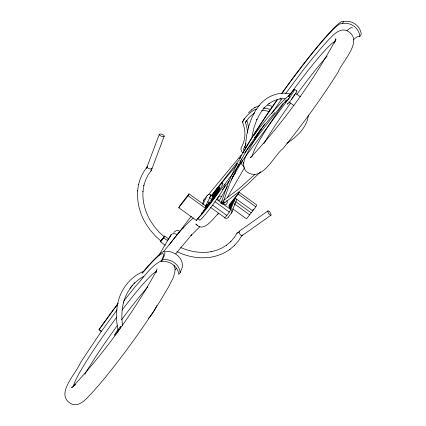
<?xml version="1.0" encoding="UTF-8"?>
<svg xmlns="http://www.w3.org/2000/svg" width="426" height="426" viewBox="0 0 426 426"><rect width="100%" height="100%" fill="white"/><g stroke="black" fill="none" stroke-linecap="round" stroke-linejoin="round"><path stroke-width="0.64" d="M146.752 167.599C133.562 183.622 135.596 207.462 146.225 224.268L150.484 230.397L155.352 235.961L160.724 240.871L164.361 236.909L159.196 232.175L154.686 227.015L150.879 221.541C145.388 212.457 142.252 201.823 142.998 191.162L142.944 191.498L143.887 185.305L143.834 185.667L145.538 180.166L148.03 175.086L151.352 170.395M147.076 166.795L147.497 167.748L149.105 168.691L150.964 169.079L151.975 168.68L164.191 136.219L164.074 135.617L162.78 134.6L160.879 133.977L159.292 134.334L147.076 166.795L147.614 166.438M151.975 168.68L151.858 168.073M159.292 134.334L159.713 135.287L161.321 136.235L163.174 136.624L164.191 136.219M290.26 94.753C288.998 94.013 288.647 97.394 289.957 97.304M245.371 145.82L246.617 135.622L248.752 126.261L251.75 117.89L255.754 110.142L260.334 104.109C267.666 95.765 279.536 91.27 290.484 93.954M308.328 115.009C307.764 121.927 304.042 128.034 299.494 133.082L293.892 138.328L286.97 143.322M170.464 236.552C170.565 233.001 175.368 233.107 177.493 234.827M137.593 190.986L137.646 190.651M138.572 184.58L138.626 184.218M237.085 163.552L228.24 182.839L221.392 202.212L221.563 203.894L222.287 203.713L223.011 202.648L229.673 183.814L238.469 164.633M223.176 202.196L223.277 201.743M251.979 136.544L254.034 127.534L256.921 119.477L256.75 119.951L260.398 113.012L264.759 107.267L264.397 107.698L269.386 103.252L268.886 103.555L274.435 100.467L280.446 98.784L279.871 98.912L284.983 98.71M155.927 272.486L157.061 268.843M202.872 204.533L207.244 195.417L204.059 199.634A2.407 2.199 24.6 0 0 203.442 200.816M202.009 212.574A6.827 0.591 -54.2 0 0 201.668 213.33C208.602 205.561 215.29 197.158 219.704 187.696L219.379 187.515L216.887 189.804L211.85 195.981M228.341 217.09L231.462 213.075L235.237 203.133M334.469 42.989L335.789 38.739L335.896 39.975M155.932 272.603L156.688 270.409C133.785 312.247 105.392 351.391 73.048 386.435L75.333 384.689M334.469 43.047L335.416 40.31C312.514 82.143 284.121 121.288 251.777 156.331M221.392 202.212L222.276 200.689M202.409 203.979L204.059 199.634M230.264 208.836L233.267 200.918L234.151 201.557M231.467 213.08A2.407 2.199 24.6 0 0 230.791 209.523L235.12 198.122C236.803 199.011 236.531 201.461 235.354 202.664M165.41 251.393C173.361 250.792 181.961 256.574 182.45 264.945A87.99 7.631 -54.2 0 1 182.152 267.661L180.187 272.613L178.766 274.461C178.036 266.175 169.154 260.036 161.124 261.724L163.062 256.841A85.514 7.418 -54.2 0 0 142.375 273.109M161.124 261.724L162.546 259.871L164.511 254.924A87.99 7.631 -54.2 0 0 142.028 273.077M165.288 245.264L160.565 241.851L161.401 239.939M160.565 241.851L163.669 237.852L164.511 235.935L168.584 238.874M178.814 207.76L179.655 205.843L188.979 193.841L206.621 206.578L205.779 208.495L196.455 220.498L178.814 207.76L188.138 195.752L188.979 193.841M196.455 220.498L196.876 219.539M229.971 206.898L228.9 206.125L229.742 204.214L239.066 192.211L256.708 204.949L255.872 206.86L246.542 218.868L232.644 208.831M228.9 206.125L238.23 194.123L239.066 192.211M205.513 206.434L210.945 195.188L213.154 196.78A6.827 0.591 -54.2 0 0 219.369 188.777M229.151 208.048L232.01 202.126L232.527 202.499M229.625 208.282L233.267 200.918M234.375 204.602L235.232 202.819M156.938 305.447L154.319 310.73L150.628 316.033L148.413 318.376M242.926 152.961A5.458 4.713 27.3 0 1 241.851 146.374A34.581 29.841 27.3 0 0 242.479 122.14L243.832 119.44A5.234 2.481 4.2 0 1 244.721 118.566M247.533 132.715A37.291 32.184 27.3 0 0 245.775 123.71L245.36 122.629L246.627 120.18L247.037 121.256A37.291 32.184 27.3 0 1 248.603 128.002M243.299 152.897L243.906 151.784M244.513 150.671L246.324 147.332A88.821 7.705 -54.2 0 1 277.411 99.753M238.278 165.011L248.853 146.539L261.111 128.95L254.578 137.896L254.775 137.625M219.118 200.838L227.399 186.508M231.041 180.198L241.313 162.428M223.533 204.022L224.523 202.302M227.175 197.717L244.396 167.903M158.973 255.206L171.076 234.71M203.537 211.19L204.89 208.926M205.902 207.228L207.254 204.965L206.37 204.326M206.929 205.204A5.458 0.474 -54.2 0 0 211.269 199.863A5.458 0.474 -54.2 0 0 212.835 196.599L216.887 189.804M245.36 122.629L249.077 117.475L254.647 112.789M237.229 232.804L234.194 237.628L230.567 241.808L230.876 241.542L226.334 245.381L226.637 245.126L221.866 248.049L216.632 250.27L211.014 251.745L211.355 251.67C201.029 253.539 190.321 251.755 180.773 247.554M241.702 235.77L238.517 240.834L234.215 245.695M264.759 123.934C257.81 134.541 251.058 145.33 245.509 156.752C243.368 161.71 242.096 168.414 247.155 172.093C262.475 182.248 273.636 155.804 283.082 148.488C302.907 124.099 321.337 98.566 338.196 72.037C341.828 61.903 363.484 41.152 348.463 31.561C343.26 27.834 337.184 31.354 333.185 35.129C326.412 41.711 320.352 48.947 314.26 56.152L303.264 69.912L285.734 93.448M271.554 113.689L281.921 98.736M282.049 93.241A88.821 7.705 -54.2 0 1 339.921 23.835L342.195 23.675L343.612 21.683C351.743 19.548 360.684 26.066 361.253 34.426L359.837 36.418L357.563 36.572A88.821 7.705 -54.2 0 0 353.383 39.81M101.148 331.396L98.997 329.644L108.22 316.72A87.99 7.631 -54.2 0 1 118.268 303.12M98.997 329.644L108.358 316.901A85.514 7.418 -54.2 0 1 117.347 304.718M205.779 206.386L206.935 204.784A6.827 0.591 -54.2 0 0 205.875 205.843M213.154 196.78L219.704 187.696M253.821 135.718C264.248 120.84 276.256 107.091 289.573 94.732M210.018 204.033L289.84 97.171M117.054 309.899L100.909 332.014L80.418 362.707C76.792 372.841 55.13 393.597 70.152 403.182C75.354 406.915 81.435 403.39 85.429 399.615C92.202 393.033 98.262 385.796 104.354 378.592C124.179 354.203 142.609 328.67 159.468 302.14L168.302 287.38L173.11 277.992L174.766 272.661L175.145 268.96L173.973 265.419M123.748 301.054L135.532 286.256C143.818 277.539 150.474 266.229 161.47 260.659M169.159 244.961L191.258 216.328M160.98 240.892L164.09 236.893M213.405 193.127L239.444 159.601M244.732 152.796L282.976 103.555M288.264 96.75L291.112 93.081M285.191 101.952L286.746 99.956M205.454 208.08L206.621 206.578M252.655 210.167L253.465 209.123M236.797 164.447L237.596 163.424M167.769 239.646L170.517 236.228M163.69 251.468C173.036 239.929 182.056 227.921 193.228 218.048M175.762 253.736L191.663 234.779L190.928 235.61L199.815 226.786M260.92 129.206L274.786 112.613M208.665 194.384L241.265 155M240.562 157.748L239.598 158.93A91.292 7.918 -54.2 0 1 277.326 99.498M236.611 165.144L235.77 166.135A50.513 4.382 -54.2 0 1 236.595 165.192M205.401 205.785L206.269 204.778M216.861 193.255L211.647 199.304A6.827 0.591 -54.2 0 0 214.858 196.349M147.907 286.847L140.947 294.93A70.988 6.156 -54.2 0 0 121.644 319.686M160.714 240.876L161.385 240.131M197.643 225.407L195.774 223.985C203.788 233.586 213.266 218.027 218.629 213.256M178.627 233.182L179.287 232.436M182.845 228.411L183.579 227.58M217.436 214.603L218.16 213.788M248.475 112.837L251.702 109.77M239.082 231.339L238.927 232.266L239.721 233.927L240.994 235.349L242.011 235.7L270.92 215.242L271.138 214.747L270.632 213.234L269.44 211.615L267.991 210.881L239.082 231.339L239.689 231.43M242.011 235.7L242.165 234.774M267.991 210.881L267.837 211.807L268.63 213.469L269.908 214.89L270.92 215.242M222.841 203.692L224.923 202.275L223.357 202.02M260.653 171.726L247.474 184.49L239.103 191.689L224.582 202.787M173.829 232.532C175.118 230.785 178.116 229.326 179.735 231.472M254.924 174.415L239.178 188.564L224.023 200.124M176.971 251.622C187.733 256.953 200.167 259.099 212.041 256.995L212.377 256.915C218.644 255.605 224.678 253.161 229.864 249.375M229.561 249.636L234.524 245.435M223.432 203.447L222.367 204.299M252.597 155.676L250.195 157.476L251.399 157.194M75.311 384.699L71.467 387.58L72.67 387.298M254.7 107.554L259.775 105.483M220.668 203.458L221.685 202.701M251.5 109.924L255.11 107.315M220.918 202.377L221.951 201.626M142.438 271.676L136.469 275.116C127.379 281.261 120.915 290.809 118.188 301.4L118.146 301.603C115.829 311.113 116.138 321.06 118.13 330.597M143.679 276.485L140.612 278.237C132.044 284.03 125.947 293.035 123.375 303.019L123.418 302.817C121.698 310.24 121.357 317.998 122.624 325.523M221.105 202.606L221.866 202.35M226.973 218.495L225.178 218.368M342.195 23.675C350.321 21.54 359.262 28.057 359.837 36.418M162.546 259.871C170.576 258.188 179.452 264.328 180.187 272.613M224.443 204.714L225.492 204.608A5.352 3.349 39.8 0 0 227.186 201.642L226.834 200.524M221.776 196.205L219.544 196.125A5.352 3.349 39.8 0 0 217.851 199.091L218.203 200.209M267.507 105.03L273.077 106.532M239.14 232.479L237.985 232.388A2.769 1.555 32.2 0 0 237.069 233.618M232.942 202.739L232.01 202.126M210.023 203.218L209.203 202.696A6.827 0.591 -54.2 0 0 207.526 206.519M294.68 89.412L296.885 91.004M295.277 93.182L300.367 96.856M288.839 101.905L293.924 105.579M238.23 194.123L255.872 206.86M235.12 198.122L252.762 210.865M233.565 200.124L234.635 200.896M235.706 201.668L251.207 212.867M235.205 204.432L249.652 214.864M216.376 199.107L221.467 202.781M221.973 203.149L230.796 209.517M212.531 199.943L209.443 197.712A5.458 0.474 -54.2 0 0 210.63 195.007M214.917 201.663L229.289 212.041M207.883 201.738L210.087 203.33M212.473 205.055L226.845 215.434M210.524 207.324L224.896 217.702M188.138 195.752L205.779 208.495M197.605 218.543L199.368 219.816A21.843 1.896 -54.2 0 0 213.905 203.319A21.843 1.896 -54.2 0 0 224.699 184.682M163.669 237.852L167.871 240.882M101.409 331.396L99.258 329.644M244.226 167.136L241.595 164.063L239.976 160.655M243.784 163.68L241.26 159.079M84.88 374.225A70.988 6.156 -54.2 0 1 117.304 325.576M263.912 143.599A70.988 6.156 -54.2 0 1 290.58 103.039M296.815 94.402A70.988 6.156 -54.2 0 1 327.157 56.078M73.677 385.929A70.988 6.156 -54.2 0 1 116.831 317.045M122.097 310.037A70.988 6.156 -54.2 0 1 155.985 271.751M252.405 155.825A70.988 6.156 -54.2 0 1 284.643 102.006M290.452 93.901A70.988 6.156 -54.2 0 1 334.719 41.647M119.344 329.357A5.458 0.474 -54.2 0 1 114.53 335.246A5.458 0.474 -54.2 0 1 118.849 328.579A5.458 0.474 -54.2 0 1 120.01 328.324M211.568 195.529A21.843 1.896 -54.2 0 1 222.915 183.223A21.843 1.896 -54.2 0 1 212.499 200.609A21.843 1.896 -54.2 0 1 197.93 218.282M206.051 206.514A6.827 0.591 -54.2 0 1 207.254 204.965M212.563 195.039A6.827 0.591 -54.2 0 1 212.776 195.917M218.421 188.233A6.827 0.591 -54.2 0 1 212.835 196.599M296.725 90.908A8.19 0.708 -54.2 0 1 292.044 98.763A8.19 0.708 -54.2 0 1 287.396 103.545M294.84 94.173A5.458 0.474 -54.2 0 1 292.332 97.975M291.773 98.731A5.458 0.474 -54.2 0 1 291.219 99.455M289.233 95.594A8.19 0.708 -54.2 0 1 294.627 89.657A8.19 0.708 -54.2 0 1 287.864 99.743A8.19 0.708 -54.2 0 1 286.16 100.179M230.477 209.336A5.458 0.474 -54.2 0 1 228.096 213.756A5.458 0.474 -54.2 0 1 224.577 217.521M224.049 201.69A274.658 262.991 19 0 1 222.494 202.787M222.494 189.756A250.898 21.763 -54.2 0 1 229.289 180.89M232.495 176.737A250.898 21.763 -54.2 0 1 235.29 173.132M211.839 195.199A274.802 23.835 -54.2 0 1 235.365 166.614M150.729 170.927A2.748 1.55 35.3 0 0 151.352 169.489A2.689 1.518 35.3 0 0 151.118 168.973M146.752 168.504A2.748 1.55 35.3 0 1 146.991 167.274M241.867 235.402A2.769 1.555 32.2 0 1 241.388 236.036M245.53 148.477A2.721 2.348 27.3 0 1 245.019 146.049M242.479 122.14A39.879 34.415 27.3 0 1 253.033 110.685A20.134 17.375 27.3 0 1 256.495 109.104M263.204 108.135A20.134 17.375 27.3 0 1 270.702 109.642M245.999 143.637A37.291 32.184 27.3 0 1 244.252 147.641L243.757 148.498A2.721 2.348 27.3 0 0 244.268 150.926M261.537 110.622A17.413 15.027 27.3 0 1 269.695 111.782M207.18 195.614A2.407 2.252 22.6 0 1 210.945 195.188M228.347 217.095A2.407 2.252 22.6 0 1 227.319 218.021M129.877 288.418A85.514 7.418 -54.2 0 1 132.678 284.893M133.855 283.428A85.514 7.418 -54.2 0 1 134.632 282.465M175.075 269.722A85.514 7.418 -54.2 0 1 176.822 268.247M346.961 30.544A91.292 7.918 -54.2 0 1 352.435 28.052M281.559 93.555A91.292 7.918 -54.2 0 1 343.612 21.683"/></g></svg>
